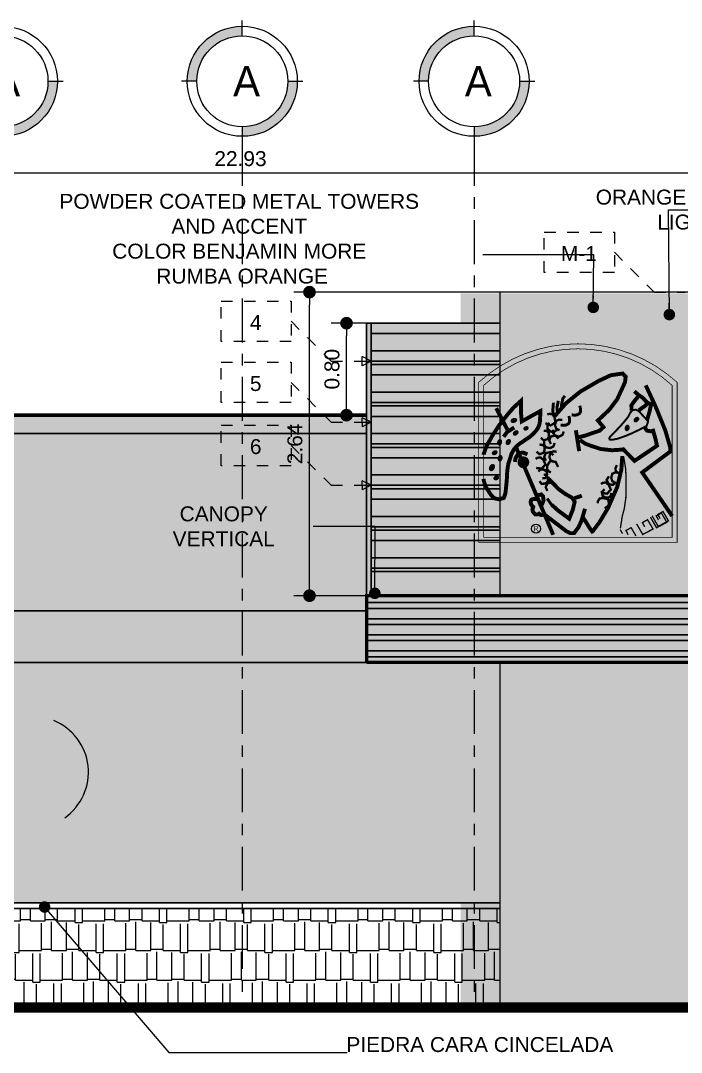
# Model space of a CAD drawing. Header units: metres. Extents: x 5916 to 6101, y 1788 to 1857.
# Drawn here: x 5965.81 to 5971.55, y 1788.32 to 1797.29 of the extents above; entities that cross this region are included whole.
import ezdxf
from ezdxf.enums import TextEntityAlignment as Align

# ---------------------------------------------------------------- set-up
doc = ezdxf.new("R2010")
doc.units = ezdxf.units.M
doc.header["$LTSCALE"] = 0.02
doc.linetypes.add('CENTER2', pattern=[28.575, 19.05, -3.175, 3.175, -3.175])
doc.linetypes.add('HIDDEN', pattern=[0.375, 0.25, -0.125])
for name, color, linetype in [('A - Ejes', 7, 'CENTER2'), ('A-Cotas', 7, 'Continuous'), ('A-Cotas Generales', 2, 'Continuous'), ('A-Paredes', 3, 'Continuous'), ('A-Paredes Externas', 3, 'Continuous'), ('A-Puertas', 7, 'Continuous'), ('DIM', 8, 'Continuous'), ('GRIDTEXT', 1, 'Continuous'), ('HATCH', 8, 'Continuous'), ('hidden', 7, 'HIDDEN'), ('Q', 8, 'Continuous')]:
    doc.layers.add(name, color=color, linetype=linetype)
for name, color, linetype, lineweight in [('A-FACIA', 12, 'Continuous', 50), ('A-LINEA DE TIERRA', 14, 'Continuous', 40), ('A-PAREDES FRONTALES', 7, 'Continuous', 30)]:
    doc.layers.add(name, color=color, linetype=linetype, lineweight=lineweight)
doc.styles.add('Arial', font='arial.ttf', dxfattribs={"height": 0.15})
doc.styles.add('BANKGOTHIC', font='bgothl.ttf', dxfattribs={"height": 0.3})
doc.styles.add('Cotas 50', font='arial.ttf', dxfattribs={"height": 0.09})
doc.styles.add('Cotas 75', font='arial.ttf', dxfattribs={"height": 0.13})
doc.styles.get("Standard").update_dxf_attribs({"font": 'arial.ttf'})
doc.styles.add('TITTEXTL', font='')
doc.styles.get('TITTEXTL').set_extended_font_data('MicrogrammaDBolExt')
doc.dimstyles.new('COTAS 50', dxfattribs={"dimtxt": 0.09, "dimasz": 0.1, "dimexe": 0.09, "dimexo": 0, "dimgap": 0.05, "dimtad": 1, "dimzin": 1, "dimdsep": 46, "dimtxsty": 'Cotas 50', "dimblk": 'ARCHTICK', "dimcen": 0.1, "dimdle": 0.09, "dimclrd": 9, "dimclre": 9, "dimclrt": 256, "dimaunit": 1, "dimadec": 4, "dimazin": 0, "dimtfac": 1, "dimtmove": 0, "dimatfit": 3, "dimfxl": 0, "dimarcsym": 0})
doc.dimstyles.new('Estilo 75', dxfattribs={"dimtxt": 0.13, "dimasz": 0.11, "dimexe": 0.135, "dimexo": 0, "dimgap": 0.06, "dimtad": 1, "dimzin": 1, "dimdsep": 46, "dimtxsty": 'Cotas 75', "dimblk": 'DOT', "dimcen": 0.135, "dimdle": 0.135, "dimclrd": 9, "dimclre": 9, "dimclrt": 256, "dimadec": 0, "dimazin": 0, "dimtfac": 1, "dimtmove": 1, "dimatfit": 1, "dimfxl": 0, "dimarcsym": 0})

# ---------------------------------------------------------------- blocks, each defined once
blk = doc.blocks.new('BUBLE C')
at = {"layer": 'GRIDTEXT'}
h = blk.add_hatch(color=8, dxfattribs=at)
h.paths.add_polyline_path([(0, 0.7), (0, 0.7627, 0.414214), (-0.3627, 0.4), (-0.3, 0.4, -0.414214)])
h.paths.add_polyline_path([(0.3627, 0.4), (0.3, 0.4, -0.414214), (0, 0.1), (0, 0.0373, 0.414214)])
at = {"layer": 'GRIDTEXT', "color": 8}
for points in [[(0, 0.7), (0, 0.8)], [(-0.3, 0.4), (-0.4, 0.4)], [(0.3, 0.4), (0.4, 0.4)], [(0, 0.1), (0, 0)]]:
    blk.add_lwpolyline(points, dxfattribs=at)
blk.add_circle((0, 0.4), 0.3627, dxfattribs=at)
at = {"layer": 'GRIDTEXT'}
blk.add_circle((0, 0.4), 0.3, dxfattribs=at)
at = {"layer": 'GRIDTEXT', "style": 'TITTEXTL'}
blk.add_attdef('A', text='', height=0.16, dxfattribs=at).set_placement((0, 0.4), align=Align.MIDDLE)
blk = doc.blocks.new('_Dot')
at = {"color": 0, "linetype": 'ByBlock', "lineweight": -2}
blk.add_line((-0.5, 0), (-1, 0), dxfattribs=at)
at = {"color": 0, "linetype": 'ByBlock', "const_width": 0.5}
blk.add_lwpolyline([(-0.25, 0, 1), (0.25, 0, 1)], format="xyb", close=True, dxfattribs=at)
blk = doc.blocks.new('*D55')
at = {"layer": 'HATCH', "color": 9, "lineweight": -2, "transparency": 16777216}
for p, q in [((5969.9735, 1794.9322), (5968.1819, 1794.9322)), ((5968.3169, 1792.4022), (5968.3169, 1794.8222)), ((5969.9735, 1792.2922), (5968.1819, 1792.2922))]:
    blk.add_line(p, q, dxfattribs=at)
at = {"layer": 'HATCH', "color": 9, "lineweight": -2, "transparency": 16777216, "xscale": 0.11, "yscale": 0.11, "zscale": 0.11}
for p, rotation in [((5968.3169, 1794.9322), 90), ((5968.3169, 1792.2922), 270)]:
    blk.add_blockref('_Dot', p, dxfattribs=dict(at, rotation=rotation))
at = {"layer": 'HATCH', "transparency": 16777216, "insert": (5968.1906, 1793.6122), "char_height": 0.13, "attachment_point": 5, "rotation": 90, "style": 'Cotas 75'}
blk.add_mtext('2.64', dxfattribs=at)
blk = doc.blocks.new('*D58')
at = {"layer": 'HATCH', "color": 9, "lineweight": -2, "transparency": 16777216}
for p, q in [((5968.814, 1794.6622), (5968.5041, 1794.6622)), ((5968.6391, 1793.9722), (5968.6391, 1794.5522)), ((5968.814, 1793.8622), (5968.5041, 1793.8622))]:
    blk.add_line(p, q, dxfattribs=at)
at = {"layer": 'HATCH', "color": 9, "lineweight": -2, "transparency": 16777216, "xscale": 0.11, "yscale": 0.11, "zscale": 0.11}
for p, rotation in [((5968.6391, 1794.6622), 90), ((5968.6391, 1793.8622), 270)]:
    blk.add_blockref('_Dot', p, dxfattribs=dict(at, rotation=rotation))
at = {"layer": 'HATCH', "transparency": 16777216, "insert": (5968.5128, 1794.2622), "char_height": 0.13, "attachment_point": 5, "rotation": 90, "style": 'Cotas 75'}
blk.add_mtext('0.80', dxfattribs=at)
blk = doc.blocks.new('*D77')
at = {"layer": 'HATCH', "color": 9, "lineweight": -2, "transparency": 16777216}
for p, q in [((5956.2514, 1795.8097), (5956.2514, 1796.1008)), ((5979.182, 1795.8097), (5979.182, 1796.1008)), ((5979.072, 1795.9658), (5956.3614, 1795.9658))]:
    blk.add_line(p, q, dxfattribs=at)
at = {"layer": 'HATCH', "color": 9, "lineweight": -2, "transparency": 16777216, "xscale": 0.11, "yscale": 0.11, "zscale": 0.11, "rotation": 180}
blk.add_blockref('_Dot', (5956.2514, 1795.9658), dxfattribs=at)
at = {"layer": 'HATCH', "color": 9, "lineweight": -2, "transparency": 16777216, "xscale": 0.11, "yscale": 0.11, "zscale": 0.11}
blk.add_blockref('_Dot', (5979.182, 1795.9658), dxfattribs=at)
at = {"layer": 'HATCH', "transparency": 16777216, "insert": (5967.7167, 1796.0923), "char_height": 0.13, "attachment_point": 5, "style": 'Cotas 75'}
blk.add_mtext('22.93', dxfattribs=at)
blk = doc.blocks.new('_ArchTick')
at = {"color": 0, "linetype": 'ByBlock', "const_width": 0.15}
blk.add_lwpolyline([(-0.5, -0.5), (0.5, 0.5)], dxfattribs=at)
blk = doc.blocks.new('ROTULO')
h = blk.add_hatch(color=256)
h.paths.add_polyline_path([(6033.7987, 1819.4239, 0.187601), (6033.165, 1819.6703), (6033.165, 1819.6387, -0.187602), (6033.7668, 1819.4046), (6033.7668, 1818.435), (6033.165, 1818.435), (6033.165, 1818.403), (6033.7987, 1818.403)])
h.paths.add_polyline_path([(6032.5632, 1819.4046, -0.1876), (6033.165, 1819.6387), (6033.165, 1819.6703, 0.187601), (6032.5314, 1819.4239), (6032.5314, 1818.403), (6033.165, 1818.403), (6033.165, 1818.435), (6032.5632, 1818.435)])
at = {"true_color": 0xf57a00}
h = blk.add_hatch(color=30, dxfattribs=at)
h.paths.add_polyline_path([(6032.7318, 1818.9375), (6032.742, 1818.9694), (6032.7579, 1818.9984), (6032.7797, 1819.0216), (6032.7913, 1819.0318), (6032.8116, 1819.0448), (6032.8363, 1819.0622), (6032.8564, 1819.0752), (6032.6193, 1819.0833), (6032.5809, 1819.0158), (6032.5635, 1818.9651), (6032.5632, 1818.9626), (6032.5632, 1818.8659), (6032.7154, 1818.8659), (6032.7158, 1818.8708), (6032.7216, 1818.9071)])
h.paths.add_polyline_path([(6032.6762, 1818.943, 0.069087), (6032.6758, 1818.947, 0.10579), (6032.6741, 1818.9503, 0.158607), (6032.6722, 1818.9516, 0.007702), (6032.6721, 1818.9517, -0.166512), (6032.6741, 1818.9503, -0.10579), (6032.6758, 1818.947, -0.069087), (6032.6762, 1818.943, -0.059313), (6032.6754, 1818.9378, -0.000135), (6032.6754, 1818.9377, 0.059449)], flags=16)
h.paths.add_polyline_path([(6032.661, 1819.0485, 0.061645), (6032.6591, 1819.0433, 0.048931), (6032.6585, 1819.0389, 0.069087), (6032.659, 1819.035, 0.10579), (6032.6606, 1819.0316, 0.162935), (6032.6626, 1819.0303, 0.166177), (6032.665, 1819.0305, 0.10579), (6032.6681, 1819.0326, 0.069087), (6032.6704, 1819.0359, 0.054305), (6032.6721, 1819.0405, 0.056267), (6032.6728, 1819.0455, 0.069087), (6032.6724, 1819.0494, 0.10579), (6032.6707, 1819.0528, 0.166464), (6032.6687, 1819.0541, 0.162648), (6032.6663, 1819.0539, 0.10579), (6032.6633, 1819.0518, 0.069087)], flags=16)
h.paths.add_polyline_path([(6032.7146, 1819.0361, -0.10579), (6032.714, 1819.0392, -0.069087), (6032.7145, 1819.0425, -0.059274), (6032.7164, 1819.0466, -0.051299), (6032.7187, 1819.0498, -0.069087), (6032.7213, 1819.0519, -0.10579), (6032.7242, 1819.053, -0.166388), (6032.7263, 1819.0526, -0.162724), (6032.7276, 1819.0511, -0.10579), (6032.7282, 1819.048, -0.069087), (6032.7277, 1819.0447, -0.055286), (6032.726, 1819.0408, -0.055286), (6032.7235, 1819.0374, -0.069087), (6032.7209, 1819.0352, -0.10579), (6032.718, 1819.0342, -0.142188), (6032.7162, 1819.0344, -0.187085)], flags=16)
h.paths.add_polyline_path([(6032.7129, 1818.8215), (6032.7129, 1818.8404), (6032.7154, 1818.8659), (6032.5632, 1818.8659), (6032.5632, 1818.8083), (6032.565, 1818.7954), (6032.5751, 1818.7621), (6032.5983, 1818.7244), (6032.6157, 1818.6997), (6032.6346, 1818.6838), (6032.6622, 1818.678), (6032.6926, 1818.6867), (6032.7028, 1818.7171), (6032.7057, 1818.7432), (6032.7086, 1818.7708)])
h.paths.add_polyline_path([(6032.919, 1819.1536), (6032.9233, 1819.1768), (6032.9233, 1819.1927), (6032.9248, 1819.2087), (6032.9248, 1819.2406), (6032.8798, 1819.2159), (6032.8072, 1819.1753), (6032.8029, 1819.2217), (6032.8029, 1819.2696), (6032.8029, 1819.3073), (6032.784, 1819.2899), (6032.7565, 1819.2652), (6032.7187, 1819.2217), (6032.6855, 1819.1795), (6032.7205, 1819.112), (6032.7139, 1819.1078), (6032.6941, 1819.0808), (6032.8564, 1819.0752), (6032.8566, 1819.0753), (6032.8769, 1819.0927), (6032.8986, 1819.1159), (6032.9103, 1819.1333)])
h.paths.add_polyline_path([(6032.8422, 1819.1332, -0.10579), (6032.8412, 1819.1307, -0.069087), (6032.8393, 1819.1286, -0.062579), (6032.8359, 1819.1264, -0.004225), (6032.8356, 1819.1262, 0.066822), (6032.8393, 1819.1286, 0.069087), (6032.8412, 1819.1307, 0.10579), (6032.8422, 1819.1332, 0.168028), (6032.842, 1819.135, 0.010083), (6032.8419, 1819.1351, -0.178413)], flags=16)
h.paths.add_polyline_path([(6032.775, 1819.1105, 0.10579), (6032.7714, 1819.1104, 0.069087), (6032.7678, 1819.109, 0.056178), (6032.7638, 1819.1061, 0.054393), (6032.7607, 1819.1026, 0.069087), (6032.7589, 1819.0992, 0.10579), (6032.7584, 1819.0956, 0.171363), (6032.7594, 1819.0934, 0.008803), (6032.7595, 1819.0933, -0.022544), (6032.7593, 1819.0935, 0.171874), (6032.7614, 1819.0923, 0.10579), (6032.765, 1819.0924, 0.069087), (6032.7686, 1819.0938, 0.056013), (6032.7725, 1819.0967, 0.054558), (6032.7757, 1819.1002, 0.069087), (6032.7775, 1819.1036, 0.10579), (6032.7779, 1819.1072, 0.177148), (6032.7769, 1819.1095, 0.152014)], flags=16)
h.paths.add_polyline_path([(6032.7444, 1819.1796, -0.10579), (6032.7464, 1819.183, -0.069087), (6032.7496, 1819.1857, -0.054097), (6032.7543, 1819.188, -0.003339), (6032.7546, 1819.1881, 0.057447), (6032.7496, 1819.1857, 0.069087), (6032.7464, 1819.183, 0.10579), (6032.7444, 1819.1796, 0.176194), (6032.7445, 1819.1768, 0.013154), (6032.7446, 1819.1766, -0.189788)], flags=16)
h.paths.add_polyline_path([(6032.6855, 1819.1795), (6032.6651, 1819.1536), (6032.623, 1819.0898), (6032.6193, 1819.0833), (6032.6941, 1819.0808), (6032.7139, 1819.1078), (6032.7205, 1819.112)])
h = blk.add_hatch(color=30, dxfattribs=at)
h.paths.add_polyline_path([(6033.6094, 1819.1617), (6033.6131, 1819.1766), (6033.5545, 1819.2398), (6033.5349, 1819.25), (6033.5145, 1819.2472), (6033.4988, 1819.2296), (6033.4838, 1819.2008), (6033.4438, 1819.1534), (6033.4021, 1819.1088), (6033.3704, 1819.0772), (6033.3658, 1819.067), (6033.3676, 1819.0596), (6033.3825, 1819.0577), (6033.4169, 1819.0642), (6033.4653, 1819.0809), (6033.5127, 1819.1005), (6033.5545, 1819.1209), (6033.6019, 1819.145)])
h.paths.add_polyline_path([(6033.4864, 1819.1406, -0.069087), (6033.4868, 1819.1366, -0.05996), (6033.486, 1819.1313, -0.050614), (6033.4843, 1819.127, -0.069087), (6033.4821, 1819.1238, -0.10579), (6033.479, 1819.1216, -0.164162), (6033.4766, 1819.1214, -0.164949), (6033.4746, 1819.1228, -0.10579), (6033.4729, 1819.1261, -0.069087), (6033.4725, 1819.1301, -0.058721), (6033.4733, 1819.1353, -0.051852), (6033.475, 1819.1396, -0.069087), (6033.4772, 1819.1429, -0.10579), (6033.4803, 1819.145, -0.158872), (6033.4826, 1819.1452, -0.17025), (6033.4847, 1819.1439, -0.10579)], flags=16)
h.paths.add_polyline_path([(6033.5289, 1819.1809, -0.10579), (6033.5293, 1819.1844, -0.069087), (6033.5311, 1819.1879, -0.055277), (6033.5343, 1819.1915, -0.002012), (6033.5344, 1819.1916, 0.057295), (6033.5311, 1819.1879, 0.069087), (6033.5293, 1819.1844, 0.10579), (6033.5289, 1819.1809, 0.187295), (6033.53, 1819.1785, 0.009329), (6033.5301, 1819.1784, -0.196968)], flags=16)
blk.add_hatch(color=30, dxfattribs=at).paths.add_polyline_path([(6033.5758, 1818.8494), (6033.4868, 1818.964), (6033.4748, 1818.9763), (6033.4571, 1818.9408), (6033.4444, 1818.8932), (6033.4425, 1818.8659), (6033.4157, 1818.7551), (6033.3949, 1818.7075), (6033.3821, 1818.6598), (6033.3565, 1818.621), (6033.3029, 1818.5315), (6033.2684, 1818.4856), (6033.2557, 1818.435), (6033.7668, 1818.435), (6033.7668, 1818.5714)])
at = {"const_width": 0.00451, "elevation": 5.8965}
blk.add_lwpolyline([(6033.7987, 1819.4239), (6033.7987, 1818.403), (6032.5314, 1818.403), (6032.5314, 1819.4239, -0.388889), (6033.7987, 1819.4239, 1)], format="xyb", dxfattribs=at)
at = {"color": 8, "const_width": 0.0045, "elevation": 5.8965}
blk.add_lwpolyline([(6033.7668, 1819.4046), (6033.7668, 1818.435), (6032.5632, 1818.435), (6032.5632, 1819.4046, -0.388889), (6033.7668, 1819.4046, 1)], format="xyb", dxfattribs=at)
at = {"elevation": 5.8965}
for points, const_width in [([(6033.4456, 1819.4864), (6033.4702, 1819.4604), (6033.4659, 1819.4249), (6033.4163, 1819.3172), (6033.3667, 1819.2506), (6033.2929, 1819.1811), (6033.3283, 1819.1386), (6033.3042, 1819.1159), (6033.2645, 1819.1031), (6033.2093, 1819.0834), (6033.161, 1819.072)], 0.025), ([(6033.4588, 1819.4816), (6033.3766, 1819.4703), (6033.3, 1819.4349), (6033.1808, 1819.3654), (6033.09, 1819.2917), (6033.0107, 1819.201)], 0.025), ([(6033.6444, 1819.2784), (6033.6045, 1819.2979), (6033.5808, 1819.3247), (6033.5499, 1819.3459), (6033.5254, 1819.3671)], 0.025), ([(6033.5983, 1819.4052), (6033.662, 1819.2679), (6033.7236, 1819.1161), (6033.7542, 1819.0094), (6033.7542, 1818.9828), (6033.5758, 1818.8494), (6033.7668, 1818.5714)], 0.025), ([(6032.5632, 1818.9626), (6032.5635, 1818.9651), (6032.5809, 1819.0158), (6032.623, 1819.0898), (6032.6651, 1819.1536), (6032.7187, 1819.2217), (6032.7565, 1819.2652), (6032.784, 1819.2899), (6032.8029, 1819.3073), (6032.8029, 1819.2696), (6032.8029, 1819.2217), (6032.8072, 1819.1753), (6032.8798, 1819.2159), (6032.9248, 1819.2406), (6032.9248, 1819.2087), (6032.9233, 1819.1927)], 0.025), ([(6033.0178, 1819.2025), (6033.0043, 1819.2383), (6033.0092, 1819.295)], 0.0187), ([(6033.0363, 1819.2262), (6033.0313, 1819.2608), (6033.04, 1819.3064)], 0.0187), ([(6033.0604, 1819.2556), (6033.0604, 1819.2815), (6033.0692, 1819.321), (6033.0826, 1819.3383)], 0.0187), ([(6033.5548, 1819.3394), (6033.5296, 1819.3093), (6033.5068, 1819.2784), (6033.5075, 1819.2433)], 0.025), ([(6033.6143, 1819.2931), (6033.5939, 1819.2743), (6033.554, 1819.2458)], 0.025), ([(6032.7231, 1819.1071), (6032.6438, 1819.2596)], 0.025), ([(6033.1773, 1819.2752), (6033.1822, 1819.2554), (6033.1822, 1819.2369), (6033.1759, 1819.2259), (6033.1611, 1819.2172), (6033.1451, 1819.2148), (6033.1253, 1819.2172)], 0.0187), ([(6033.6019, 1819.145), (6033.6094, 1819.1617), (6033.6131, 1819.1766), (6033.5545, 1819.2398), (6033.5349, 1819.25), (6033.5145, 1819.2472), (6033.4988, 1819.2296), (6033.4838, 1819.2008), (6033.4438, 1819.1534), (6033.4021, 1819.1088), (6033.3704, 1819.0772), (6033.3658, 1819.067), (6033.3676, 1819.0596), (6033.3825, 1819.0577), (6033.4169, 1819.0642), (6033.4653, 1819.0809), (6033.5127, 1819.1005), (6033.5545, 1819.1209), (6033.6019, 1819.145)], 0.0125), ([(6033.6322, 1819.2825), (6033.6232, 1819.2409), (6033.6061, 1819.1815)], 0.025), ([(6032.9233, 1819.1927), (6032.9233, 1819.1768), (6032.919, 1819.1536), (6032.9103, 1819.1333), (6032.8986, 1819.1159), (6032.8769, 1819.0927), (6032.8566, 1819.0753), (6032.8363, 1819.0622), (6032.8116, 1819.0448), (6032.7913, 1819.0318), (6032.7797, 1819.0216), (6032.7579, 1818.9984), (6032.742, 1818.9694), (6032.7318, 1818.9375), (6032.7216, 1818.9071), (6032.7158, 1818.8708), (6032.7129, 1818.8404), (6032.7129, 1818.8215), (6032.7086, 1818.7708), (6032.7057, 1818.7432), (6032.7028, 1818.7171), (6032.6926, 1818.6867), (6032.6622, 1818.678), (6032.6346, 1818.6838), (6032.6157, 1818.6997), (6032.5983, 1818.7244), (6032.5751, 1818.7621), (6032.565, 1818.7954), (6032.5632, 1818.8083)], 0.025), ([(6032.958, 1819.1636), (6032.9912, 1819.1495), (6033.0212, 1819.168), (6033.0163, 1819.2008), (6033.0027, 1819.2209), (6032.9829, 1819.2235), (6032.9702, 1819.2197)], 0.015), ([(6033.0333, 1819.1222), (6033.0133, 1819.1077), (6032.9913, 1819.1104), (6032.9705, 1819.128), (6032.9706, 1819.1485), (6032.982, 1819.1667)], 0.015), ([(6033.0478, 1819.1186), (6033.0261, 1819.1304), (6033.019, 1819.1514), (6033.0259, 1819.1778), (6033.0444, 1819.1865), (6033.0657, 1819.1842)], 0.015), ([(6033.1074, 1819.2097), (6033.112, 1819.1898), (6033.1117, 1819.1713), (6033.1053, 1819.1604), (6033.0903, 1819.1519), (6033.0743, 1819.1498), (6033.0545, 1819.1525)], 0.0187), ([(6032.6914, 1819.0771), (6032.7139, 1819.1078), (6032.7591, 1819.1365)], 0.025), ([(6032.9286, 1819.0705), (6032.9474, 1819.0544), (6032.9716, 1819.0624), (6032.9796, 1819.0772), (6032.9796, 1819.1013), (6032.9676, 1819.1134), (6032.9474, 1819.1161)], 0.015), ([(6033.0752, 1819.1108), (6033.0659, 1819.0879), (6033.0458, 1819.0786), (6033.0188, 1819.0826), (6033.0082, 1819.1001), (6033.0082, 1819.1215)], 0.015), ([(6033.1524, 1819.1186), (6033.1736, 1818.9854)], 0.025), ([(6033.1777, 1819.0565), (6033.2146, 1819.032), (6033.2535, 1819.0176), (6033.311, 1818.9992), (6033.3828, 1818.991), (6033.4486, 1818.9951), (6033.4547, 1818.9971), (6033.5265, 1818.9233), (6033.6701, 1819.0197), (6033.6599, 1819.0648), (6033.6455, 1819.1161), (6033.6312, 1819.112), (6033.6066, 1819.1161), (6033.5964, 1819.1284), (6033.5964, 1819.1447)], 0.025), ([(6032.9012, 1818.9819), (6032.92, 1818.9658), (6032.9442, 1818.9738), (6032.9522, 1818.9886), (6032.9522, 1819.0127), (6032.9402, 1819.0249), (6032.92, 1819.0275)], 0.015), ([(6033.0175, 1819.0374), (6033.0082, 1819.0146), (6032.988, 1819.0052), (6032.9611, 1819.0092), (6032.9504, 1819.0267), (6032.9504, 1819.0482)], 0.015), ([(6033.0413, 1819.0654), (6033.0225, 1819.0855), (6032.993, 1819.0788), (6032.9822, 1819.0546), (6032.993, 1819.0305)], 0.015), ([(6032.7634, 1818.9164), (6032.7657, 1818.9351), (6032.7733, 1818.9521), (6032.7838, 1818.9667), (6032.7961, 1818.9743), (6032.816, 1818.9761), (6032.8432, 1818.9648)], 0.025), ([(6032.7719, 1819.0074), (6033.0074, 1818.4516)], 0.025), ([(6033.009, 1818.9593), (6032.9902, 1818.9793), (6032.9608, 1818.9727), (6032.95, 1818.9485), (6032.9608, 1818.9244)], 0.015), ([(6033.0119, 1818.9161), (6032.9903, 1818.9279), (6032.9831, 1818.9489), (6032.99, 1818.9753), (6033.0085, 1818.984), (6033.0299, 1818.9817)], 0.015), ([(6032.8989, 1818.8783), (6032.9347, 1818.8739), (6032.9585, 1818.8999), (6032.9447, 1818.93), (6032.9261, 1818.9456), (6032.9064, 1818.9427), (6032.8952, 1818.9356)], 0.015), ([(6033.039, 1818.8847), (6033.0228, 1818.9169), (6032.988, 1818.9223), (6032.9705, 1818.8941), (6032.9679, 1818.87), (6032.9812, 1818.8552), (6032.9933, 1818.8498)], 0.015), ([(6033.4486, 1818.954), (6033.4425, 1818.8659), (6033.4157, 1818.7551), (6033.3582, 1818.6238), (6033.3029, 1818.5315), (6033.2598, 1818.4742)], 0.025), ([(6033.435, 1818.8414), (6033.4299, 1818.8414), (6033.4072, 1818.8565), (6033.4049, 1818.8768), (6033.414, 1818.8962)], 0.015), ([(6033.4567, 1818.9519), (6033.469, 1818.8782), (6033.473, 1818.8207), (6033.473, 1818.7634), (6033.4711, 1818.6874), (6033.4607, 1818.6156), (6033.4484, 1818.5706), (6033.4361, 1818.4926)], 0.00874), ([(6032.938, 1818.8116), (6032.9581, 1818.8143), (6032.9689, 1818.8358), (6032.9648, 1818.8559), (6032.9446, 1818.8693), (6032.9218, 1818.8666), (6032.9138, 1818.8546)], 0.015), ([(6032.9207, 1818.794), (6032.9325, 1818.7775), (6032.9565, 1818.778), (6032.9724, 1818.7911), (6032.9747, 1818.8152), (6032.9617, 1818.8341), (6032.9473, 1818.8355)], 0.015), ([(6033.4067, 1818.7819), (6033.3851, 1818.7937), (6033.3779, 1818.8147), (6033.3848, 1818.8411), (6033.4034, 1818.8498), (6033.4247, 1818.8475)], 0.015), ([(6033.0187, 1818.7663), (6032.9999, 1818.7864), (6032.9704, 1818.7797), (6032.9596, 1818.7555), (6032.9704, 1818.7314)], 0.015), ([(6032.9734, 1818.8142), (6033.0422, 1818.7428), (6033.0853, 1818.712), (6033.1284, 1818.6874), (6033.1448, 1818.6629), (6033.1326, 1818.6115), (6033.1099, 1818.5542), (6033.0401, 1818.6054), (6032.9991, 1818.6423)], 0.025), ([(6033.3159, 1818.7185), (6033.3517, 1818.714), (6033.3755, 1818.74), (6033.3617, 1818.7702), (6033.3431, 1818.7858), (6033.3234, 1818.7829), (6033.3122, 1818.7757)], 0.015), ([(6033.3636, 1818.8248), (6033.3486, 1818.8018), (6033.362, 1818.7747), (6033.3881, 1818.7699), (6033.409, 1818.7861)], 0.015), ([(6032.9016, 1818.7012), (6032.9316, 1818.7091), (6032.9433, 1818.696), (6032.946, 1818.67), (6032.9334, 1818.6395)], 0.025), ([(6033.1428, 1818.6854), (6033.1756, 1818.6956), (6033.19, 1818.7018)], 0.025), ([(6033.3355, 1818.7422), (6033.3174, 1818.7252), (6033.3228, 1818.7004), (6033.3367, 1818.6909), (6033.3607, 1818.6883), (6033.374, 1818.6989), (6033.3788, 1818.7187)], 0.015), ([(6032.9104, 1818.6804), (6032.882, 1818.6804), (6032.8685, 1818.6759), (6032.863, 1818.6605), (6032.8666, 1818.646), (6032.874, 1818.6356), (6032.8801, 1818.6295), (6032.875, 1818.615), (6032.8775, 1818.5996), (6032.886, 1818.5897), (6032.895, 1818.5812), (6032.9089, 1818.5812), (6032.918, 1818.5866), (6032.926, 1818.5787), (6032.9334, 1818.5772), (6032.9428, 1818.5801)], 0.025), ([(6032.9996, 1818.6393), (6032.9917, 1818.6512), (6032.9787, 1818.669), (6032.9683, 1818.683)], 0.0187), ([(6033.3369, 1818.6182), (6033.3637, 1818.6424), (6033.3596, 1818.6773), (6033.3278, 1818.6867), (6033.3038, 1818.6828), (6033.2931, 1818.6661), (6033.2912, 1818.6529)], 0.015), ([(6032.9528, 1818.5805), (6033.0918, 1818.4743), (6033.1164, 1818.462), (6033.141, 1818.462), (6033.1697, 1818.5009), (6033.1882, 1818.5419), (6033.2107, 1818.6178)], 0.025), ([(6033.2639, 1818.4623), (6033.2371, 1818.4992), (6033.2187, 1818.53), (6033.1952, 1818.5653)], 0.025), ([(6033.6281, 1818.5643), (6033.667, 1818.4966), (6033.7328, 1818.5314), (6033.6978, 1818.5909), (6033.6649, 1818.5725), (6033.6793, 1818.5458)], 0.00874), ([(6033.6385, 1818.5731), (6033.6775, 1818.5054), (6033.7432, 1818.5403), (6033.7083, 1818.5997), (6033.6754, 1818.5813), (6033.6897, 1818.5546)], 0.00874), ([(6033.54, 1818.5212), (6033.579, 1818.4535), (6033.6448, 1818.4884), (6033.6098, 1818.5478), (6033.5769, 1818.5294), (6033.5913, 1818.5027)], 0.00874), ([(6033.435, 1818.4851), (6033.4501, 1818.4588)], 0.00874), ([(6033.5358, 1818.4442), (6033.5047, 1818.4971), (6033.4718, 1818.4787), (6033.4862, 1818.4519)], 0.00874)]:
    blk.add_lwpolyline(points, dxfattribs=dict(at, const_width=const_width))
for points, const_width in [([(6032.7445, 1819.177, 0.164556), (6032.7461, 1819.175, 0.10579), (6032.7497, 1819.1736, 0.069087), (6032.754, 1819.1735, 0.055286), (6032.7591, 1819.1747, 0.055286), (6032.7639, 1819.177, 0.069087), (6032.7672, 1819.1797, 0.10579), (6032.7691, 1819.1831, 0.164556), (6032.7691, 1819.1857, 0.164556), (6032.7675, 1819.1877, 0.10579), (6032.7638, 1819.1892, 0.069087), (6032.7596, 1819.1892, 0.055286), (6032.7544, 1819.188, 0.055286), (6032.7496, 1819.1857, 0.069087), (6032.7464, 1819.183, 0.10579), (6032.7444, 1819.1796, 0.164556)], 0.0171), ([(6033.5298, 1819.1787, 0.164556), (6033.5318, 1819.1776, 0.10579), (6033.5354, 1819.1777, 0.069087), (6033.539, 1819.1791, 0.055286), (6033.5429, 1819.1819, 0.055286), (6033.5461, 1819.1855, 0.069087), (6033.5479, 1819.1889, 0.10579), (6033.5484, 1819.1925, 0.164556), (6033.5475, 1819.1946, 0.164556), (6033.5454, 1819.1958, 0.10579), (6033.5418, 1819.1957, 0.069087), (6033.5382, 1819.1943, 0.055286), (6033.5343, 1819.1915, 0.055286), (6033.5311, 1819.1879, 0.069087), (6033.5293, 1819.1844, 0.10579), (6033.5289, 1819.1809, 0.164556)], 0.0171), ([(6032.7593, 1819.0935, 0.164556), (6032.7614, 1819.0923, 0.10579), (6032.765, 1819.0924, 0.069087), (6032.7686, 1819.0938, 0.055286), (6032.7725, 1819.0966, 0.055286), (6032.7757, 1819.1002, 0.069087), (6032.7775, 1819.1036, 0.10579), (6032.7779, 1819.1072, 0.164556), (6032.777, 1819.1093, 0.164556), (6032.775, 1819.1105, 0.10579), (6032.7714, 1819.1104, 0.069087), (6032.7678, 1819.109, 0.055286), (6032.7639, 1819.1062, 0.055286), (6032.7607, 1819.1026, 0.069087), (6032.7589, 1819.0992, 0.10579), (6032.7584, 1819.0956, 0.164556)], 0.0171), ([(6032.8262, 1819.1267, 0.164556), (6032.8275, 1819.1255, 0.10579), (6032.8301, 1819.1249, 0.069087), (6032.833, 1819.1253, 0.055286), (6032.8363, 1819.1266, 0.055286), (6032.8393, 1819.1286, 0.069087), (6032.8412, 1819.1307, 0.10579), (6032.8422, 1819.1332, 0.164556), (6032.842, 1819.135, 0.164556), (6032.8407, 1819.1362, 0.10579), (6032.8381, 1819.1368, 0.069087), (6032.8352, 1819.1364, 0.055286), (6032.8318, 1819.1351, 0.055286), (6032.8288, 1819.1331, 0.069087), (6032.8269, 1819.131, 0.10579), (6032.8259, 1819.1285, 0.164556)], 0.0171), ([(6033.4766, 1819.1214, 0.164556), (6033.479, 1819.1216, 0.10579), (6033.4821, 1819.1238, 0.069087), (6033.4843, 1819.127, 0.055286), (6033.4861, 1819.1317, 0.055286), (6033.4868, 1819.1366, 0.069087), (6033.4864, 1819.1406, 0.10579), (6033.4847, 1819.1439, 0.164556), (6033.4827, 1819.1452, 0.164556), (6033.4803, 1819.145, 0.10579), (6033.4772, 1819.1429, 0.069087), (6033.475, 1819.1396, 0.055286), (6033.4732, 1819.135, 0.055286), (6033.4725, 1819.1301, 0.069087), (6033.4729, 1819.1261, 0.10579), (6033.4746, 1819.1228, 0.164556)], 0.0177), ([(6032.6626, 1819.0303, 0.164556), (6032.665, 1819.0305, 0.10579), (6032.6681, 1819.0326, 0.069087), (6032.6704, 1819.0359, 0.055286), (6032.6721, 1819.0405, 0.055286), (6032.6728, 1819.0455, 0.069087), (6032.6724, 1819.0494, 0.10579), (6032.6707, 1819.0528, 0.164556), (6032.6687, 1819.0541, 0.164556), (6032.6663, 1819.0539, 0.10579), (6032.6633, 1819.0518, 0.069087), (6032.661, 1819.0485, 0.055286), (6032.6592, 1819.0438, 0.055286), (6032.6585, 1819.0389, 0.069087), (6032.659, 1819.035, 0.10579), (6032.6606, 1819.0316, 0.164556)], 0.0177), ([(6032.716, 1819.0346, 0.164556), (6032.718, 1819.0342, 0.10579), (6032.7209, 1819.0352, 0.069087), (6032.7235, 1819.0374, 0.055286), (6032.726, 1819.0408, 0.055286), (6032.7277, 1819.0447, 0.069087), (6032.7282, 1819.048, 0.10579), (6032.7276, 1819.0511, 0.164556), (6032.7262, 1819.0526, 0.164556), (6032.7242, 1819.053, 0.10579), (6032.7213, 1819.0519, 0.069087), (6032.7187, 1819.0498, 0.055286), (6032.7162, 1819.0464, 0.055286), (6032.7145, 1819.0425, 0.069087), (6032.714, 1819.0392, 0.10579), (6032.7146, 1819.0361, 0.164556)], 0.02), ([(6032.6255, 1818.971, 0.164556), (6032.6269, 1818.9696, 0.10579), (6032.6298, 1818.969, 0.069087), (6032.633, 1818.9694, 0.055286), (6032.6367, 1818.9708, 0.055286), (6032.64, 1818.973, 0.069087), (6032.6421, 1818.9754, 0.10579), (6032.6432, 1818.9781, 0.164556), (6032.6429, 1818.9801, 0.164556), (6032.6415, 1818.9814, 0.10579), (6032.6386, 1818.9821, 0.069087), (6032.6354, 1818.9817, 0.055286), (6032.6317, 1818.9802, 0.055286), (6032.6285, 1818.978, 0.069087), (6032.6263, 1818.9756, 0.10579), (6032.6252, 1818.9729, 0.164556)], 0.0188), ([(6032.6097, 1818.8682, 0.164556), (6032.6125, 1818.8677, 0.10579), (6032.6166, 1818.8692, 0.069087), (6032.6201, 1818.8721, 0.055286), (6032.6235, 1818.8768, 0.055286), (6032.6258, 1818.8821, 0.069087), (6032.6265, 1818.8867, 0.10579), (6032.6257, 1818.8909, 0.164556), (6032.6238, 1818.893, 0.164556), (6032.6211, 1818.8936, 0.10579), (6032.617, 1818.8921, 0.069087), (6032.6135, 1818.8891, 0.055286), (6032.6101, 1818.8845, 0.055286), (6032.6078, 1818.8791, 0.069087), (6032.6071, 1818.8746, 0.10579), (6032.6079, 1818.8703, 0.164556)], 0.0206), ([(6032.666, 1818.9279, 0.164556), (6032.6684, 1818.9281, 0.10579), (6032.6715, 1818.9302, 0.069087), (6032.6737, 1818.9335, 0.055286), (6032.6755, 1818.9381, 0.055286), (6032.6762, 1818.943, 0.069087), (6032.6758, 1818.947, 0.10579), (6032.6741, 1818.9503, 0.164556), (6032.6721, 1818.9517, 0.164556), (6032.6697, 1818.9515, 0.10579), (6032.6666, 1818.9493, 0.069087), (6032.6644, 1818.9461, 0.055286), (6032.6626, 1818.9414, 0.055286), (6032.6619, 1818.9365, 0.069087), (6032.6623, 1818.9325, 0.10579), (6032.664, 1818.9292, 0.164556)], 0.0177), ([(6032.7985, 1818.9144, 1), (6032.8359, 1818.9144, 1)], 0.0374), ([(6032.6357, 1818.81, 0.164556), (6032.6371, 1818.8087, 0.10579), (6032.64, 1818.808, 0.069087), (6032.6431, 1818.8084, 0.055286), (6032.6468, 1818.8098, 0.055286), (6032.6501, 1818.8121, 0.069087), (6032.6522, 1818.8144, 0.10579), (6032.6533, 1818.8172, 0.164556), (6032.653, 1818.8191, 0.164556), (6032.6516, 1818.8204, 0.10579), (6032.6487, 1818.8211, 0.069087), (6032.6456, 1818.8207, 0.055286), (6032.6419, 1818.8193, 0.055286), (6032.6386, 1818.817, 0.069087), (6032.6365, 1818.8147, 0.10579), (6032.6354, 1818.8119, 0.164556)], 0.0188)]:
    blk.add_lwpolyline(points, format="xyb", close=True, dxfattribs=dict(at, const_width=const_width))
blk.add_circle((6032.8981, 1818.4902, 5.8965), 0.0287)
blk.add_text('R', height=0.0323).set_placement((6032.8981, 1818.474, 5.8965), align=Align.CENTER)

msp = doc.modelspace()

# ---------------------------------------------------------------- hatches: boundary and pattern name
at = {"layer": 'A-Cotas', "true_color": 0xf57a00}
h = msp.add_hatch(color=30, dxfattribs=at)
h.dxf.hatch_style = 1
h.paths.add_polyline_path([(5969.9735, 1794.3322), (5968.854, 1794.3322), (5968.854, 1794.3022), (5969.9735, 1794.3022)])
h = msp.add_hatch(color=30, dxfattribs=at)
h.dxf.hatch_style = 1
h.paths.add_polyline_path([(5969.9735, 1793.9722), (5968.854, 1793.9722), (5968.854, 1793.9422), (5969.9735, 1793.9422)])
h = msp.add_hatch(color=30, dxfattribs=at)
h.dxf.hatch_style = 1
h.paths.add_polyline_path([(5968.814, 1793.8622), (5958.6112, 1793.8622), (5958.6112, 1793.7022), (5968.814, 1793.7022)])
h = msp.add_hatch(color=30, dxfattribs=at)
h.dxf.hatch_style = 1
h.paths.add_polyline_path([(5969.9735, 1793.6122), (5968.854, 1793.6122), (5968.854, 1793.5822), (5969.9735, 1793.5822)])
h = msp.add_hatch(color=30, dxfattribs=at)
h.dxf.hatch_style = 1
h.paths.add_polyline_path([(5969.9735, 1793.2522), (5968.854, 1793.2522), (5968.854, 1793.2222), (5969.9735, 1793.2222)])
h = msp.add_hatch(color=30, dxfattribs=at)
h.dxf.hatch_style = 1
h.paths.add_polyline_path([(5969.9735, 1792.8922), (5968.854, 1792.8922), (5968.854, 1792.8622), (5969.9735, 1792.8622)])
h = msp.add_hatch(color=30, dxfattribs=at)
h.dxf.hatch_style = 1
h.paths.add_polyline_path([(5969.9735, 1792.5322), (5968.854, 1792.5322), (5968.854, 1792.5022), (5969.9735, 1792.5022)])
h = msp.add_hatch(color=30, dxfattribs=at)
h.dxf.hatch_style = 1
h.paths.add_polyline_path([(5979.9596, 1792.2322), (5968.814, 1792.2322), (5968.814, 1792.1822), (5979.9596, 1792.1822)])
h = msp.add_hatch(color=30, dxfattribs=at)
h.dxf.hatch_style = 1
h.paths.add_polyline_path([(5968.814, 1792.1622), (5958.6112, 1792.1622), (5958.5112, 1792.1622), (5958.5112, 1791.7122), (5958.6112, 1791.7122), (5968.814, 1791.7122)])
h = msp.add_hatch(color=30, dxfattribs=at)
h.dxf.hatch_style = 1
h.paths.add_polyline_path([(5979.9596, 1792.0922), (5968.814, 1792.0922), (5968.814, 1792.0422), (5979.9596, 1792.0422)])
h = msp.add_hatch(color=30, dxfattribs=at)
h.dxf.hatch_style = 1
h.paths.add_polyline_path([(5979.9596, 1791.9522), (5968.814, 1791.9522), (5968.814, 1791.9022), (5979.9596, 1791.9022)])
h = msp.add_hatch(color=30, dxfattribs=at)
h.dxf.hatch_style = 1
h.paths.add_polyline_path([(5979.9596, 1791.8122), (5968.814, 1791.8122), (5968.814, 1791.7622), (5979.9596, 1791.7622)])
at = {"layer": 'A-Paredes', "true_color": 0xcd6928}
h = msp.add_hatch(dxfattribs=at)
h.set_pattern_fill('AR-RSHKE', color=32, scale=0.00085)
h.paths.add_polyline_path([(5969.9735, 1789.5722), (5962.4985, 1789.5722), (5962.4985, 1788.7122), (5969.9735, 1788.7122)])
h.paths.add_polyline_path([(5961.4985, 1789.5722), (5958.6112, 1789.5722), (5958.6112, 1788.7122), (5961.4985, 1788.7122)])
at = {"layer": 'A-Puertas', "true_color": 0xf57a00}
h = msp.add_hatch(color=30, dxfattribs=at)
h.dxf.hatch_style = 1
h.paths.add_polyline_path([(5971.6644, 1794.9222), (5969.6313, 1794.9222), (5969.6313, 1792.2822), (5971.6644, 1792.2822)])
h.paths.add_polyline_path([(5971.6644, 1791.6975), (5971.3221, 1791.7022), (5969.6313, 1791.7022), (5969.6313, 1788.7022), (5971.6621, 1788.7022)])
at = {"layer": 'A-Puertas'}
h = msp.add_hatch(color=9, dxfattribs=at)
h.dxf.hatch_style = 1
h.paths.add_polyline_path([(5968.854, 1794.6622), (5968.814, 1794.6622), (5968.814, 1793.6622), (5968.814, 1792.2922), (5968.854, 1792.2922)])
h = msp.add_hatch(color=9, dxfattribs=at)
h.dxf.hatch_style = 1
h.paths.add_polyline_path([(5969.9735, 1794.6622), (5968.854, 1794.6622), (5968.854, 1794.5722), (5969.9735, 1794.5722)])
h = msp.add_hatch(color=8, dxfattribs=at)
h.dxf.hatch_style = 1
h.paths.add_polyline_path([(5969.9735, 1794.5722), (5968.854, 1794.5722), (5968.854, 1794.4222), (5969.9735, 1794.4222)])
h = msp.add_hatch(color=9, dxfattribs=at)
h.dxf.hatch_style = 1
h.paths.add_polyline_path([(5969.9735, 1794.4222), (5968.854, 1794.4222), (5968.854, 1794.3322), (5969.9735, 1794.3322)])
h = msp.add_hatch(color=9, dxfattribs=at)
h.dxf.hatch_style = 1
h.paths.add_polyline_path([(5969.9735, 1794.3022), (5968.854, 1794.3022), (5968.854, 1794.2122), (5969.9735, 1794.2122)])
h = msp.add_hatch(color=8, dxfattribs=at)
h.dxf.hatch_style = 1
h.paths.add_polyline_path([(5969.9735, 1794.2122), (5968.854, 1794.2122), (5968.854, 1794.0622), (5969.9735, 1794.0622)])
h = msp.add_hatch(color=9, dxfattribs=at)
h.dxf.hatch_style = 1
h.paths.add_polyline_path([(5969.9735, 1794.0622), (5968.854, 1794.0622), (5968.854, 1793.9722), (5969.9735, 1793.9722)])
h = msp.add_hatch(color=9, dxfattribs=at)
h.dxf.hatch_style = 1
h.paths.add_polyline_path([(5969.9735, 1793.9422), (5968.854, 1793.9422), (5968.854, 1793.8522), (5969.9735, 1793.8522)])
h = msp.add_hatch(color=8, dxfattribs=at)
h.dxf.hatch_style = 1
h.paths.add_polyline_path([(5969.9735, 1793.8522), (5968.854, 1793.8522), (5968.854, 1793.7022), (5969.9735, 1793.7022)])
h = msp.add_hatch(color=9, dxfattribs=at)
h.dxf.hatch_style = 1
h.paths.add_polyline_path([(5969.9735, 1793.7022), (5968.854, 1793.7022), (5968.854, 1793.6122), (5969.9735, 1793.6122)])
h = msp.add_hatch(color=9, dxfattribs=at)
h.dxf.hatch_style = 1
h.paths.add_polyline_path([(5969.9735, 1793.5822), (5968.854, 1793.5822), (5968.854, 1793.4922), (5969.9735, 1793.4922)])
h = msp.add_hatch(color=8, dxfattribs=at)
h.dxf.hatch_style = 1
h.paths.add_polyline_path([(5969.9735, 1793.4922), (5968.854, 1793.4922), (5968.854, 1793.3422), (5969.9735, 1793.3422)])
h = msp.add_hatch(color=9, dxfattribs=at)
h.dxf.hatch_style = 1
h.paths.add_polyline_path([(5969.9735, 1793.3422), (5968.854, 1793.3422), (5968.854, 1793.2522), (5969.9735, 1793.2522)])
h = msp.add_hatch(color=9, dxfattribs=at)
h.dxf.hatch_style = 1
h.paths.add_polyline_path([(5969.9735, 1793.2222), (5968.854, 1793.2222), (5968.854, 1793.1322), (5969.9735, 1793.1322)])
h = msp.add_hatch(color=8, dxfattribs=at)
h.dxf.hatch_style = 1
h.paths.add_polyline_path([(5969.9735, 1793.1322), (5968.854, 1793.1322), (5968.854, 1792.9822), (5969.9735, 1792.9822)])
h = msp.add_hatch(color=9, dxfattribs=at)
h.dxf.hatch_style = 1
h.paths.add_polyline_path([(5969.9735, 1792.9822), (5968.854, 1792.9822), (5968.854, 1792.8922), (5969.9735, 1792.8922)])
h = msp.add_hatch(color=9, dxfattribs=at)
h.dxf.hatch_style = 1
h.paths.add_polyline_path([(5969.9735, 1792.8622), (5968.854, 1792.8622), (5968.854, 1792.7722), (5969.9735, 1792.7722)])
h = msp.add_hatch(color=8, dxfattribs=at)
h.dxf.hatch_style = 1
h.paths.add_polyline_path([(5969.9735, 1792.7722), (5968.854, 1792.7722), (5968.854, 1792.6222), (5969.9735, 1792.6222)])
h = msp.add_hatch(color=9, dxfattribs=at)
h.dxf.hatch_style = 1
h.paths.add_polyline_path([(5969.9735, 1792.6222), (5968.854, 1792.6222), (5968.854, 1792.5322), (5969.9735, 1792.5322)])
h = msp.add_hatch(color=9, dxfattribs=at)
h.dxf.hatch_style = 1
h.paths.add_polyline_path([(5969.9735, 1792.5022), (5968.854, 1792.5022), (5968.854, 1792.2922), (5969.9735, 1792.2922)])
h = msp.add_hatch(color=15, dxfattribs=at)
h.dxf.hatch_style = 1
h.paths.add_polyline_path([(5979.9596, 1792.2922), (5968.814, 1792.2922), (5968.814, 1792.2522), (5968.814, 1792.2322), (5979.9596, 1792.2322)])
h = msp.add_hatch(color=15, dxfattribs=at)
h.dxf.hatch_style = 1
h.paths.add_polyline_path([(5979.9596, 1792.1822), (5968.814, 1792.1822), (5968.814, 1792.0922), (5979.9596, 1792.0922)])
h = msp.add_hatch(color=15, dxfattribs=at)
h.dxf.hatch_style = 1
h.paths.add_polyline_path([(5979.9596, 1792.0422), (5968.814, 1792.0422), (5968.814, 1791.9522), (5979.9596, 1791.9522)])
h = msp.add_hatch(color=15, dxfattribs=at)
h.dxf.hatch_style = 1
h.paths.add_polyline_path([(5979.9596, 1791.9022), (5968.814, 1791.9022), (5968.814, 1791.8122), (5979.9596, 1791.8122)])
h = msp.add_hatch(color=15, dxfattribs=at)
h.dxf.hatch_style = 1
h.paths.add_polyline_path([(5979.9596, 1791.7622), (5968.814, 1791.7622), (5968.814, 1791.7122), (5979.9596, 1791.7122)])
at = {"layer": 'HATCH'}
h = msp.add_hatch(dxfattribs=at)
h.set_pattern_fill('AR-SAND', color=252, scale=0.005)
h.paths.add_polyline_path([(5969.9735, 1791.7122), (5968.814, 1791.7122), (5958.6112, 1791.7122), (5958.6112, 1789.6222), (5961.4985, 1789.6222), (5961.4985, 1790.8122), (5962.4985, 1790.8122), (5962.4985, 1789.6222), (5969.9735, 1789.6222)])
h.paths.add_polyline_path([(5968.814, 1793.6622), (5968.814, 1793.7022), (5958.6112, 1793.7022), (5958.6112, 1792.1622), (5968.814, 1792.1622), (5968.814, 1792.2522), (5968.814, 1792.2922)])

# ---------------------------------------------------------------- linework, layer by layer
at = {"layer": 'A - Ejes'}
for points in [[(5967.7326, 1796.238), (5967.7326, 1788.7122)], [(5969.7483, 1796.238), (5969.7483, 1788.7122)]]:
    msp.add_lwpolyline(points, dxfattribs=at)
at = {"layer": 'A-FACIA', "linetype": 'Continuous', "const_width": 0.03, "flags": 128}
for points in [[(5968.814, 1792.2522), (5968.814, 1792.2922), (5979.9596, 1792.2922)], [(5968.814, 1791.7122), (5968.814, 1792.2522)], [(5968.814, 1792.1222), (5968.814, 1791.7122)], [(5979.9596, 1791.7122), (5968.814, 1791.7122)]]:
    msp.add_lwpolyline(points, dxfattribs=at)
at = {"layer": 'A-LINEA DE TIERRA', "color": 250, "linetype": 'Continuous', "const_width": 0.09, "flags": 128}
msp.add_lwpolyline([(5979.2782, 1788.7122), (5949.783, 1788.7122)], dxfattribs=at)
at = {"layer": 'A-Paredes Externas', "color": 30, "true_color": 0xf57a00}
for points in [[(5971.6644, 1792.2922), (5971.6644, 1794.9322), (5969.9735, 1794.9322), (5969.9735, 1792.2922)], [(5969.9735, 1791.7122), (5969.9735, 1788.7122)]]:
    msp.add_lwpolyline(points, dxfattribs=at)
at = {"layer": 'A-PAREDES FRONTALES'}
for points in [[(5969.9735, 1794.6622), (5968.814, 1794.6622)], [(5968.814, 1794.6622), (5968.814, 1793.6622)], [(5968.854, 1794.6622), (5968.854, 1792.2922)], [(5969.9735, 1794.5722), (5968.854, 1794.5722)], [(5969.9735, 1794.4222), (5968.854, 1794.4222)], [(5969.9735, 1794.3322), (5968.854, 1794.3322)], [(5969.9735, 1794.3022), (5968.854, 1794.3022)], [(5969.9735, 1794.2122), (5968.854, 1794.2122)], [(5969.9735, 1794.0622), (5968.854, 1794.0622)], [(5969.9735, 1793.9722), (5968.854, 1793.9722)], [(5969.9735, 1793.9422), (5968.854, 1793.9422)], [(5969.9735, 1793.8522), (5968.854, 1793.8522)], [(5958.6112, 1793.7022), (5968.814, 1793.7022)], [(5968.814, 1792.2922), (5968.814, 1793.6622)], [(5968.854, 1793.7022), (5969.9735, 1793.7022)], [(5969.9735, 1793.6122), (5968.854, 1793.6122)], [(5969.9735, 1793.5822), (5968.854, 1793.5822)], [(5969.9735, 1793.4922), (5968.854, 1793.4922)], [(5969.9735, 1793.3422), (5968.854, 1793.3422)], [(5969.9735, 1793.2522), (5968.854, 1793.2522)], [(5969.9735, 1793.2222), (5968.854, 1793.2222)], [(5969.9735, 1793.1322), (5968.854, 1793.1322)], [(5969.9735, 1792.9822), (5968.854, 1792.9822)], [(5969.9735, 1792.8922), (5968.854, 1792.8922)], [(5969.9735, 1792.8622), (5968.854, 1792.8622)], [(5969.9735, 1792.7722), (5968.854, 1792.7722)], [(5969.9735, 1792.6222), (5968.854, 1792.6222)], [(5969.9735, 1792.5322), (5968.854, 1792.5322)], [(5969.9735, 1792.5022), (5968.854, 1792.5022)], [(5968.814, 1792.2322), (5979.9596, 1792.2322)], [(5958.6112, 1792.1622), (5968.814, 1792.1622)], [(5968.814, 1792.1822), (5979.9596, 1792.1822)], [(5968.814, 1792.0922), (5979.9596, 1792.0922)], [(5968.814, 1792.0422), (5979.9596, 1792.0422)], [(5968.814, 1791.9522), (5979.9596, 1791.9522)], [(5968.814, 1791.9022), (5979.9596, 1791.9022)], [(5968.814, 1791.8122), (5979.9596, 1791.8122)], [(5968.814, 1791.7622), (5979.9596, 1791.7622)], [(5968.814, 1791.7122), (5958.6112, 1791.7122)], [(5962.4985, 1789.6222), (5969.9735, 1789.6222)], [(5962.4985, 1789.5722), (5969.9735, 1789.5722)]]:
    msp.add_lwpolyline(points, dxfattribs=at)
at = {"layer": 'A-PAREDES FRONTALES', "linetype": 'Continuous', "const_width": 0.03, "flags": 128}
msp.add_lwpolyline([(5958.6112, 1793.8622), (5968.814, 1793.8622)], dxfattribs=at)
at = {"layer": 'DIM'}
msp.add_lwpolyline([(5956.2002, 1788.7122), (5979.2782, 1788.7122)], dxfattribs=at)
msp.add_arc((5965.9112, 1790.7578), 0.4837, 304.93306, 67.92862, dxfattribs=at)
at = {"layer": 'hidden'}
for points in [[(5970.3583, 1795.455), (5970.9682, 1795.455), (5970.9682, 1795.1028), (5970.3583, 1795.1028)], [(5967.5479, 1794.855), (5968.1578, 1794.855), (5968.1578, 1794.5028), (5967.5479, 1794.5028)], [(5967.5479, 1794.3234), (5968.1578, 1794.3234), (5968.1578, 1793.9713), (5967.5479, 1793.9713)], [(5967.5479, 1793.775), (5968.1578, 1793.775), (5968.1578, 1793.4228), (5967.5479, 1793.4228)]]:
    msp.add_lwpolyline(points, close=True, dxfattribs=at)
for points in [[(5970.9682, 1795.2789), (5971.3149, 1794.9322), (5971.5844, 1794.9322)], [(5968.1578, 1794.6789), (5968.5045, 1794.3322), (5968.774, 1794.3322)], [(5968.854, 1794.3322), (5968.774, 1794.3722)], [(5968.774, 1794.2922), (5968.774, 1794.3722)], [(5968.774, 1794.3322), (5968.854, 1794.3322), (5968.774, 1794.2922)], [(5968.1578, 1794.1473), (5968.5045, 1793.8006), (5968.774, 1793.8006)], [(5968.774, 1793.8006), (5968.774, 1793.8406)], [(5968.854, 1793.8006), (5968.774, 1793.8406)], [(5968.774, 1793.8006), (5968.774, 1793.7606)], [(5968.774, 1793.8006), (5968.854, 1793.8006), (5968.774, 1793.7606)], [(5968.1578, 1793.5989), (5968.5045, 1793.2522), (5968.774, 1793.2522)], [(5968.774, 1793.2522), (5968.774, 1793.2922)], [(5968.854, 1793.2522), (5968.774, 1793.2922)], [(5968.774, 1793.2522), (5968.774, 1793.2122)], [(5968.774, 1793.2522), (5968.854, 1793.2522), (5968.774, 1793.2122)]]:
    msp.add_lwpolyline(points, dxfattribs=at)

# ---------------------------------------------------------------- block references
at = {"layer": 'A-Paredes', "xscale": 1.362712944042432, "yscale": 1.362712944042432, "zscale": 1.362712944042432}
msp.add_blockref('ROTULO', (-2250.8212, -685.2054, -16.8798), dxfattribs=at)
at = {"layer": 'Q', "color": 8}
ref = msp.add_blockref('BUBLE C', (5965.6466, 1796.238), dxfattribs=dict(at, xscale=1.31918701315347, yscale=1.31918701315347, zscale=1.31918701315347))
ref.add_attrib('A', 'A', dxfattribs={"layer": 'GRIDTEXT', "height": 0.2638, "style": 'BANKGOTHIC'}).set_placement((5965.6836, 1796.7656), align=Align.MIDDLE)
ref = msp.add_blockref('BUBLE C', (5967.7326, 1796.238), dxfattribs=dict(at, xscale=1.31918701315347, yscale=1.31918701315347, zscale=1.31918701315347))
ref.add_attrib('A', 'A', dxfattribs={"layer": 'GRIDTEXT', "height": 0.2638, "style": 'BANKGOTHIC'}).set_placement((5967.7696, 1796.7656), align=Align.MIDDLE)
ref = msp.add_blockref('BUBLE C', (5969.7483, 1796.238), dxfattribs=dict(at, xscale=1.31918701315347, yscale=1.31918701315347, zscale=1.31918701315347))
ref.add_attrib('A', 'A', dxfattribs={"layer": 'GRIDTEXT', "height": 0.2638, "style": 'BANKGOTHIC'}).set_placement((5969.7852, 1796.7656), align=Align.MIDDLE)

# ---------------------------------------------------------------- texts
at = {"layer": 'A-Cotas Generales', "color": 7, "linetype": 'Continuous', "char_height": 0.13, "attachment_point": 5, "style": 'Arial'}
for s, insert in [('POWDER COATED METAL TOWERS\\PAND ACCENT \\PCOLOR BENJAMIN MORE\\P RUMBA ORANGE', (5967.7063, 1795.396)), ('ORANGE LED TUB\\PLIGHT', (5971.6085, 1795.6494)), ('M-1', (5970.6596, 1795.2683)), ('4', (5967.8492, 1794.6683)), ('5', (5967.8492, 1794.1367)), ('6', (5967.8492, 1793.5883)), ('CANOPY\\PVERTICAL', (5967.5711, 1792.895)), ('PIEDRA CARA CINCELADA', (5969.7984, 1788.3884))]:
    msp.add_mtext(s, dxfattribs=dict(at, insert=insert))

# ---------------------------------------------------------------- dimensions: what is measured, and where the dimension line sits
at = {"layer": 'HATCH', "color": 2, "true_color": 0xf1eb1f}
dim = msp.add_linear_dim(base=(5956.2514, 1795.9658), p1=(5979.182, 1795.8097), p2=(5956.2514, 1795.8097), dimstyle='Estilo 75', dxfattribs=at)
dim.commit()
dim.dimension.update_dxf_attribs({"geometry": '*D77', "text_midpoint": (5967.7167, 1796.0923)})
for base, p1, p2, picture, middle in [((5968.3169, 1794.9322), (5969.9735, 1792.2922), (5969.9735, 1794.9322), '*D55', (5968.1906, 1793.6122)), ((5968.6391, 1794.6622), (5968.814, 1793.8622), (5968.814, 1794.6622), '*D58', (5968.5128, 1794.2622))]:
    dim = msp.add_linear_dim(base=base, p1=p1, p2=p2, angle=90, dimstyle='Estilo 75', dxfattribs=at)
    dim.commit()
    dim.dimension.update_dxf_attribs({"geometry": picture, "text_midpoint": middle})

# ---------------------------------------------------------------- leaders
at = {"layer": 'A-Cotas', "color": 7, "linetype": 'Continuous'}
for points in [[(5971.4464, 1794.7366), (5971.4383, 1795.6494), (5972.4015, 1795.6494)], [(5970.7847, 1794.7998), (5970.7888, 1795.2562), (5969.8255, 1795.2561)], [(5968.8852, 1792.3131), (5968.8894, 1792.895), (5968.3498, 1792.895)], [(5966.0134, 1789.585), (5967.0931, 1788.3212), (5968.6447, 1788.3212)]]:
    msp.add_leader(points, dimstyle='COTAS 50', override={"dimasz": 0.1, "dimtad": 0, "dimldrblk": 'Dot'}, dxfattribs=at)

doc.saveas('drawing.dxf')
